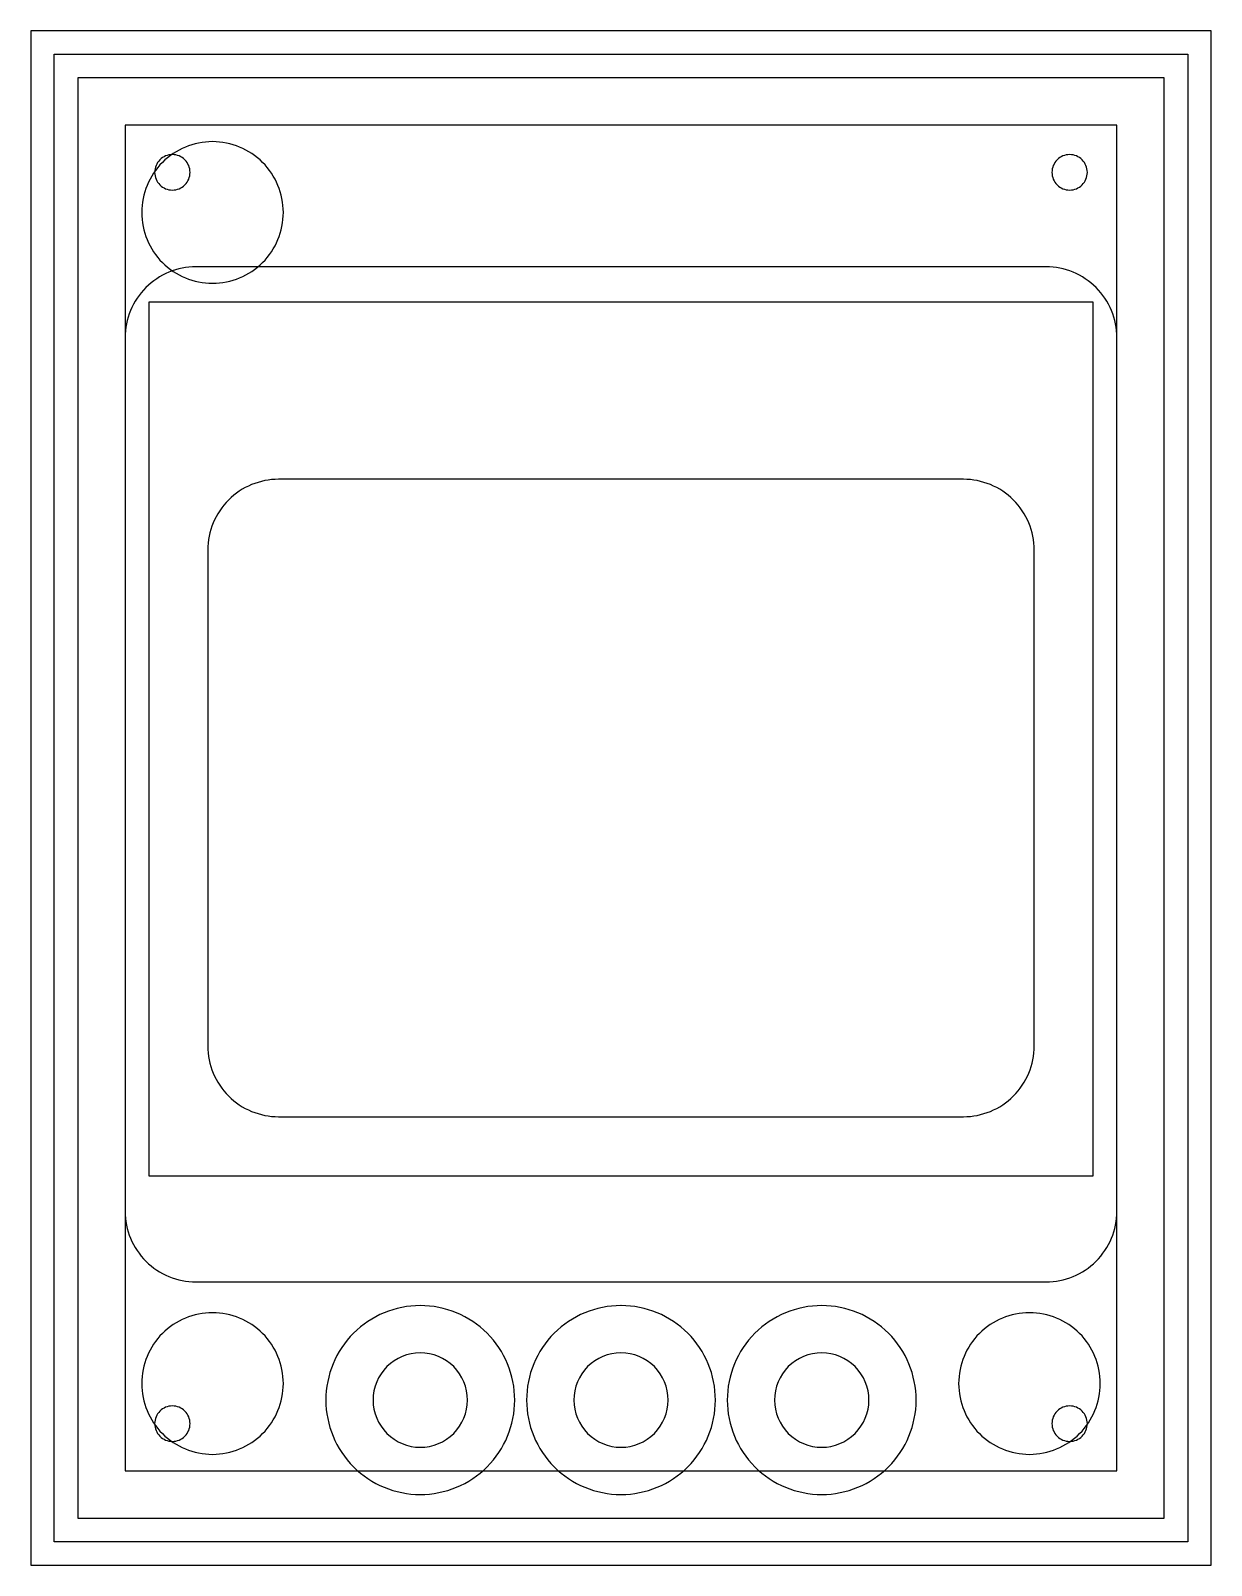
# Model space of a CAD drawing. Extents: x 0 to 50, y 0 to 65.
import ezdxf

# ---------------------------------------------------------------- set-up
doc = ezdxf.new("R2010")
doc.units = 0
doc.layers.get('0').update_dxf_attribs({"linetype": 'CONTINUOUS'})

msp = doc.modelspace()

# ---------------------------------------------------------------- linework, layer by layer
for points in [[(50, 65), (0, 65), (0, 0), (50, 0)], [(49, 1), (1, 1), (1, 64), (49, 64)], [(48, 63), (2, 63), (2, 2), (48, 2)], [(46, 61), (4, 61), (4, 4), (46, 4)], [(45, 53.5), (5, 53.5), (5, 16.5), (45, 16.5)]]:
    msp.add_lwpolyline(points, close=True)
for points in [[(7.7, 60.3, 0.414214), (4.7, 57.3, 0.414214), (7.7, 54.3, 0.414214), (10.7, 57.3, 0.414214)], [(6, 59.75, 0.414214), (5.25, 59, 0.414214), (6, 58.25, 0.414214), (6.75, 59, 0.414214)], [(44, 59.75, 0.414214), (43.25, 59, 0.414214), (44, 58.25, 0.414214), (44.75, 59, 0.414214)], [(43, 55), (7, 55, 0.414214), (4, 52), (4, 15, 0.414214), (7, 12), (43, 12, 0.414214), (46, 15), (46, 52, 0.414214)], [(39.5, 46), (10.5, 46, 0.414214), (7.5, 43), (7.5, 22, 0.414214), (10.5, 19), (39.5, 19, 0.414214), (42.5, 22), (42.5, 43, 0.414214)], [(7.7, 10.7, 0.414214), (4.7, 7.7, 0.414214), (7.7, 4.7, 0.414214), (10.7, 7.7, 0.414214)], [(7.7, 10.7, 0.414214), (4.7, 7.7, 0.414214), (7.7, 4.7, 0.414214), (10.7, 7.7, 0.414214)], [(16.5, 11, 0.414214), (12.5, 7, 0.414214), (16.5, 3, 0.414214), (20.5, 7, 0.414214)], [(25, 11, 0.414214), (21, 7, 0.414214), (25, 3, 0.414214), (29, 7, 0.414214)], [(33.5, 11, 0.414214), (29.5, 7, 0.414214), (33.5, 3, 0.414214), (37.5, 7, 0.414214)], [(42.3, 10.7, 0.414214), (39.3, 7.7, 0.414214), (42.3, 4.7, 0.414214), (45.3, 7.7, 0.414214)], [(16.5, 9, 0.414214), (14.5, 7, 0.414214), (16.5, 5, 0.414214), (18.5, 7, 0.414214)], [(25, 9, 0.414214), (23, 7, 0.414214), (25, 5, 0.414214), (27, 7, 0.414214)], [(33.5, 9, 0.414214), (31.5, 7, 0.414214), (33.5, 5, 0.414214), (35.5, 7, 0.414214)], [(6, 6.75, 0.414214), (5.25, 6, 0.414214), (6, 5.25, 0.414214), (6.75, 6, 0.414214)], [(44, 6.75, 0.414214), (43.25, 6, 0.414214), (44, 5.25, 0.414214), (44.75, 6, 0.414214)]]:
    msp.add_lwpolyline(points, format="xyb", close=True)

doc.saveas('drawing.dxf')
